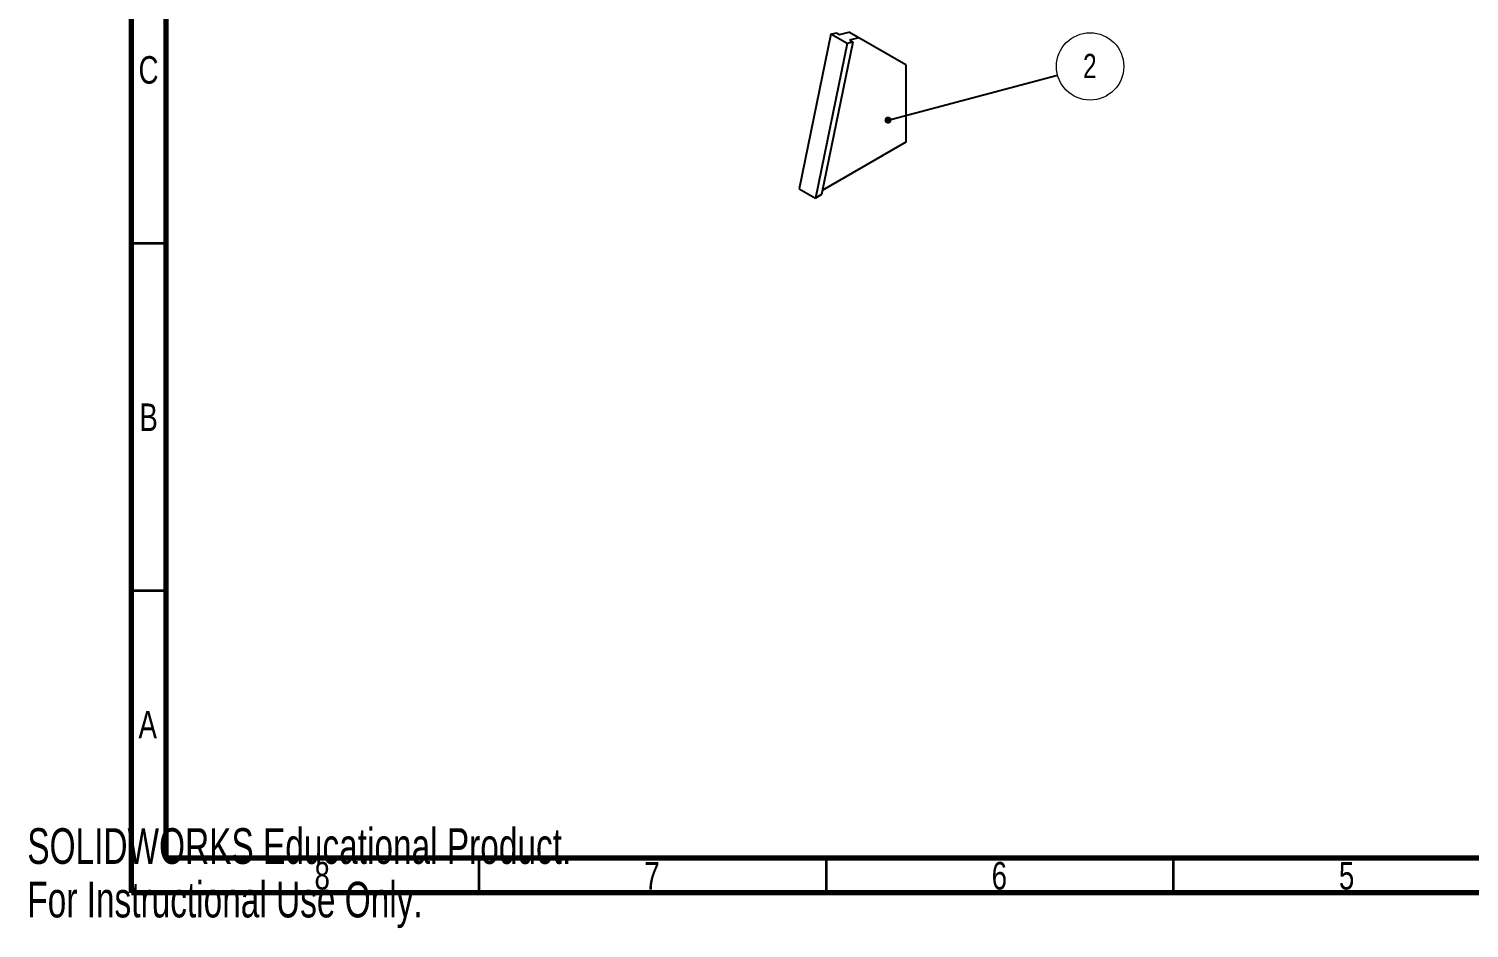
# Model space of a CAD drawing. Header units: inches. Extents: x 0 to 16.3, y 0 to 11.5.
# Drawn here: x 0.01 to 8.17, y 0 to 5.09 of the extents above; entities that cross this region are included whole.
import ezdxf

# ---------------------------------------------------------------- set-up
doc = ezdxf.new("R2010")
doc.units = ezdxf.units.IN
doc.header["$MEASUREMENT"] = 0
doc.styles.add('SLDTEXTSTYLE0', font='TXT', dxfattribs={"width": 0.75})
doc.styles.add('SLDTEXTSTYLE1', font='TXT', dxfattribs={"width": 0.7})
doc.dimstyles.new('SLDDIMSTYLE0', dxfattribs={"dimtxt": 0.18, "dimasz": 0.04, "dimexe": 0, "dimexo": 0.0625, "dimgap": 0, "dimtad": 0, "dimtih": 1, "dimtoh": 1, "dimdec": 0, "dimrnd": 1e-09, "dimzin": 0, "dimdsep": 46, "dimtxsty": 'Standard', "dimblk1": 'DOT', "dimblk2": 'DOT', "dimsah": 1, "dimcen": 0.09, "dimadec": 0, "dimazin": 0, "dimtfac": 0.04, "dimtdec": 0, "dimtofl": 0, "dimtmove": 0, "dimatfit": 3, "dimldrblk": 'DOT', "dimfxl": 1, "dimfrac": 2, "dimtolj": 1, "dimtzin": 0, "dimarcsym": 0})

# ---------------------------------------------------------------- blocks, each defined once
blk = doc.blocks.new('SW_NOTE_0_1')
at = {"color": 0, "linetype": 'Continuous', "lineweight": 0}
blk.add_circle((0.1844, 0.049), 0.1908, dxfattribs=at)
at = {"color": 0, "linetype": 'Continuous', "lineweight": 0, "insert": (0.183, 0.1202), "char_height": 0.1378, "attachment_point": 2, "style": 'SLDTEXTSTYLE0'}
blk.add_mtext('2', dxfattribs=at)
blk = doc.blocks.new('_Dot')
at = {"color": 0, "linetype": 'ByBlock', "lineweight": -2}
blk.add_line((-0.5, 0), (-1, 0), dxfattribs=at)
at = {"color": 0, "linetype": 'ByBlock', "const_width": 0.5}
blk.add_lwpolyline([(-0.25, 0, 1), (0.25, 0, 1)], format="xyb", close=True, dxfattribs=at)

msp = doc.modelspace()

# ---------------------------------------------------------------- linework, layer by layer
at = {"color": 7, "linetype": 'Continuous', "lineweight": 70}
for p, q in [((0.5906, 0.1969), (0.5906, 11.4961)), ((0.7874, 0.3937), (0.7874, 11.2992)), ((16.1417, 0.3937), (0.7874, 0.3937)), ((16.3386, 0.1969), (0.5906, 0.1969))]:
    msp.add_line(p, q, dxfattribs=at)
at = {"color": 7, "linetype": 'Continuous', "lineweight": 25}
for p, q in [((4.555, 5.064), (4.3757, 4.188)), ((4.555, 5.064), (4.5869, 5.0726)), ((4.6469, 5.0109), (4.555, 5.064)), ((4.5869, 5.0726), (4.6045, 5.0623)), ((4.6045, 5.0623), (4.6569, 5.0764)), ((4.7135, 5.0437), (4.6569, 5.0764)), ((4.6469, 5.0109), (4.4677, 4.135)), ((4.6788, 5.0195), (4.5018, 4.1547)), ((4.6788, 5.0195), (4.6469, 5.0109)), ((4.7135, 5.0437), (4.6611, 5.0297)), ((4.6611, 5.0297), (4.6788, 5.0195)), ((4.9803, 4.8896), (4.7135, 5.0437)), ((4.9803, 4.8896), (4.9803, 4.4513)), ((4.9803, 4.4513), (4.5066, 4.1778)), ((4.3757, 4.188), (4.4677, 4.135)), ((4.5018, 4.1547), (4.4677, 4.135))]:
    msp.add_line(p, q, dxfattribs=at)
at = {"color": 7, "linetype": 'Continuous', "lineweight": 35}
for p, q in [((0.7874, 3.878), (0.5906, 3.878)), ((0.7874, 1.9094), (0.5906, 1.9094)), ((2.5591, 0.3937), (2.5591, 0.1969)), ((4.5276, 0.3937), (4.5276, 0.1969)), ((6.4961, 0.3937), (6.4961, 0.1969))]:
    msp.add_line(p, q, dxfattribs=at)

# ---------------------------------------------------------------- block references
at = {"color": 7, "linetype": 'Continuous', "lineweight": 0}
msp.add_blockref('SW_NOTE_0_1', (5.8403, 4.8326), dxfattribs=at)

# ---------------------------------------------------------------- texts
at = {"color": 7, "linetype": 'Continuous', "lineweight": 0, "char_height": 0.1562, "attachment_point": 2, "style": 'SLDTEXTSTYLE0'}
for s, insert in [('C', (0.6873, 4.9398)), ('B', (0.6878, 2.9713)), ('A', (0.6827, 1.2292)), ('8', (1.6717, 0.3729)), ('7', (3.5417, 0.3729)), ('6', (5.5102, 0.3729)), ('5', (7.4787, 0.3729))]:
    msp.add_mtext(s, dxfattribs=dict(at, insert=insert))
at = {"color": 7, "linetype": 'Continuous', "char_height": 0.202287, "attachment_point": 1, "style": 'SLDTEXTSTYLE1'}
for s, insert in [('SOLIDWORKS Educational Product.', (0, 0.5642)), ('For Instructional Use Only.', (0, 0.2608))]:
    msp.add_mtext(s, dxfattribs=dict(at, insert=insert))

# ---------------------------------------------------------------- leaders
at = {"color": 7, "linetype": 'Continuous', "lineweight": 0}
msp.add_leader([(4.8791, 4.577), (5.8403, 4.8326)], dimstyle='SLDDIMSTYLE0', dxfattribs=at)

doc.saveas('drawing.dxf')
